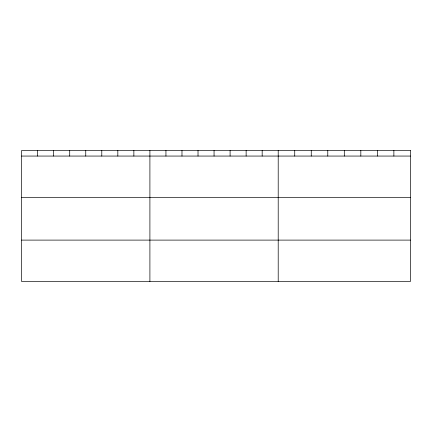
<?xml version="1.0" encoding="UTF-8"?>
<svg xmlns="http://www.w3.org/2000/svg" width="432" height="432" viewBox="0 0 432 432"><rect width="100%" height="100%" fill="white"/><g stroke="black" fill="none" stroke-linecap="round" stroke-linejoin="round"><path stroke-width="0.65" d="M21.6 156.06L410.4 156.06M21.6 197.456L410.4 197.456M21.6 240.106L410.4 240.106M393.876 150.498L393.876 156.06M377.352 150.498L377.352 156.06M360.828 150.498L360.828 156.06M344.304 150.498L344.304 156.06M327.78 150.498L327.78 156.06M311.256 150.498L311.256 156.06M294.732 150.498L294.732 156.06M278.208 150.498L278.208 281.502M262.17 150.498L262.17 156.06M246.132 150.498L246.132 156.06M230.094 150.498L230.094 156.06M214.056 150.498L214.056 156.06M198.018 150.498L198.018 156.06M181.98 150.498L181.98 156.06M165.942 150.498L165.942 156.06M149.904 150.498L149.904 281.502M133.866 150.498L133.866 156.06M117.828 150.498L117.828 156.06M101.79 150.498L101.79 156.06M85.752 150.498L85.752 156.06M69.714 150.498L69.714 156.06M53.676 150.498L53.676 156.06M37.638 150.498L37.638 156.06M410.4 150.498L21.6 150.498L21.6 281.502L410.4 281.502L410.4 150.498"/></g></svg>
